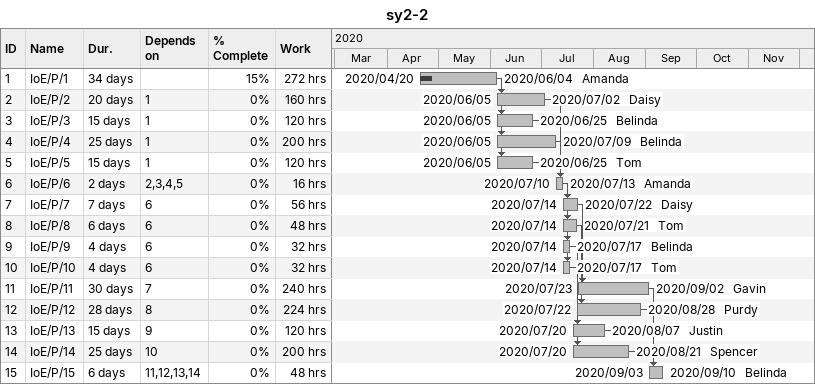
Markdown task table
sy2-2

| ID | Task | Duration | Start | Finish | Predecessors | Resources | % complete | Work (h) |
|---|---|---|---|---|---|---|---|---|
| 1 | IoE/P/1 | 34d | 2020-04-20 | 2020-06-04 |  | Amanda | 15 | 272 |
| 2 | IoE/P/2 | 20d | 2020-06-05 | 2020-07-02 | 1 | Daisy | 0 | 160 |
| 3 | IoE/P/3 | 15d | 2020-06-05 | 2020-06-25 | 1 | Belinda | 0 | 120 |
| 4 | IoE/P/4 | 25d | 2020-06-05 | 2020-07-09 | 1 | Belinda | 0 | 200 |
| 5 | IoE/P/5 | 15d | 2020-06-05 | 2020-06-25 | 1 | Tom | 0 | 120 |
| 6 | IoE/P/6 | 2d | 2020-07-10 | 2020-07-13 | 2, 3, 4, 5 | Amanda | 0 | 16 |
| 7 | IoE/P/7 | 7d | 2020-07-14 | 2020-07-22 | 6 | Daisy | 0 | 56 |
| 8 | IoE/P/8 | 6d | 2020-07-14 | 2020-07-21 | 6 | Tom | 0 | 48 |
| 9 | IoE/P/9 | 4d | 2020-07-14 | 2020-07-17 | 6 | Belinda | 0 | 32 |
| 10 | IoE/P/10 | 4d | 2020-07-14 | 2020-07-17 | 6 | Tom | 0 | 32 |
| 11 | IoE/P/11 | 30d | 2020-07-23 | 2020-09-02 | 7 | Gavin | 0 | 240 |
| 12 | IoE/P/12 | 28d | 2020-07-22 | 2020-08-28 | 8 | Purdy | 0 | 224 |
| 13 | IoE/P/13 | 15d | 2020-07-20 | 2020-08-07 | 9 | Justin | 0 | 120 |
| 14 | IoE/P/14 | 25d | 2020-07-20 | 2020-08-21 | 10 | Spencer | 0 | 200 |
| 15 | IoE/P/15 | 6d | 2020-09-03 | 2020-09-10 | 11, 12, 13, 14 | Belinda | 0 | 48 |
